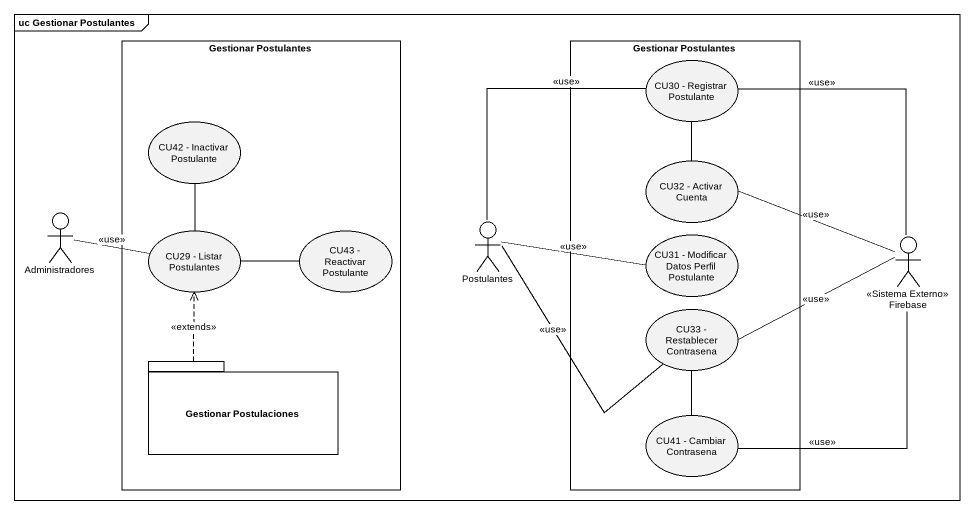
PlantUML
@startuml
mainframe uc Gestionar Postulantes
rectangle "Gestionar Postulantes" as Gestionar_Postulantes {
  usecase "CU42 - Inactivar Postulante" as CU42_Inactivar_Postulante
  usecase "CU29 - Listar Postulantes" as CU29_Listar_Postulantes
  usecase "CU43 - Reactivar Postulante" as CU43_Reactivar_Postulante
  package "Gestionar Postulaciones" as Gestionar_Postulaciones {
  }
}
rectangle "Gestionar Postulantes" as Gestionar_Postulantes_2 {
  usecase "CU30 - Registrar Postulante" as CU30_Registrar_Postulante
  usecase "CU32 - Activar Cuenta" as CU32_Activar_Cuenta
  usecase "CU31 - Modificar Datos Perfil Postulante" as CU31_Modificar_Datos_Perfil
  usecase "CU33 - Restablecer Contrasena" as CU33_Restablecer_Contrasena
  usecase "CU41 - Cambiar Contrasena" as CU41_Cambiar_Contrasena
}
actor Administradores
actor Postulantes
actor Firebase <<Sistema Externo>>
CU42_Inactivar_Postulante -- CU29_Listar_Postulantes
CU32_Activar_Cuenta -up- CU30_Registrar_Postulante
Administradores -right- CU29_Listar_Postulantes : <<use>>
CU43_Reactivar_Postulante -left- CU29_Listar_Postulantes
Postulantes -up- CU30_Registrar_Postulante : <<use>>
Postulantes -right- CU31_Modificar_Datos_Perfil : <<use>>
Postulantes -right- CU33_Restablecer_Contrasena : <<use>>
Firebase -up- CU30_Registrar_Postulante : <<use>>
Firebase -left- CU32_Activar_Cuenta : <<use>>
Firebase -left- CU33_Restablecer_Contrasena : <<use>>
Firebase -- CU41_Cambiar_Contrasena : <<use>>
Gestionar_Postulaciones .up.> CU29_Listar_Postulantes : <<extends>>
CU41_Cambiar_Contrasena -up- CU33_Restablecer_Contrasena
@enduml
